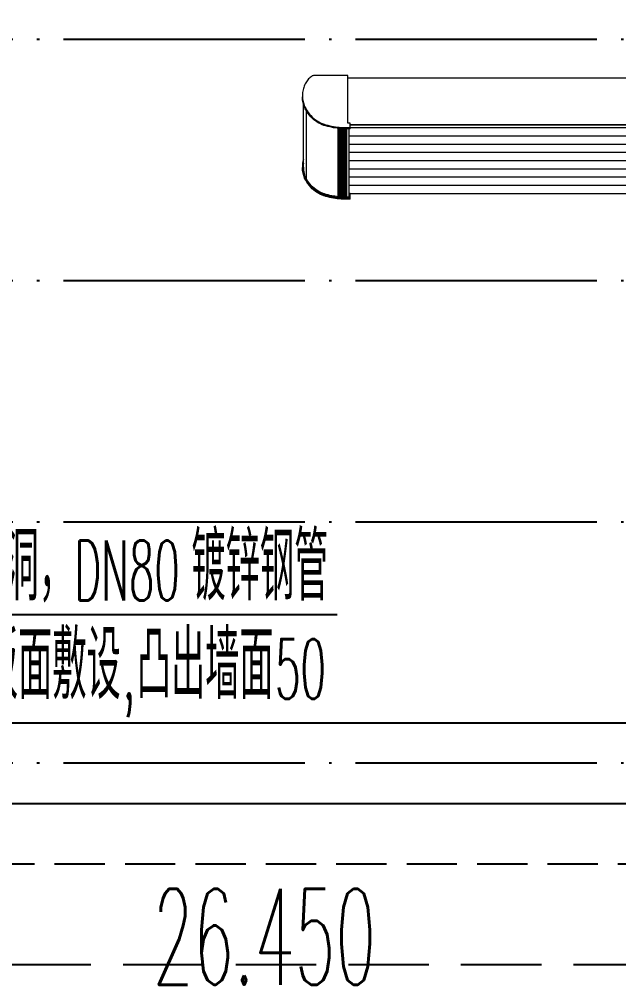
# Model space of a CAD drawing. Extents: x 27938 to 1507990, y 110129 to 923079.
# Drawn here: x 840729 to 842219, y 208857 to 211257 of the extents above; entities that cross this region are included whole.
import ezdxf

# ---------------------------------------------------------------- set-up
doc = ezdxf.new("R2010")
doc.units = 0
doc.header["$LTSCALE"] = 1000
doc.header["$MEASUREMENT"] = 0
for name, pattern in [('#P_--_20B1_001_t3$0$DASH', [0.35, 0.25, -0.1]), ('__DASH', [0.35, 0.25, -0.1]), ('DOTE', [2.42, 2, -0.2, 0.02, -0.2])]:
    doc.linetypes.add(name, pattern=pattern)
for name, color, linetype in [('----建筑底图', 8, 'Continuous'), ('DIM_ELEV', 3, 'Continuous'), ('DIM_LEAD', 3, 'Continuous'), ('DOTE', 1, 'Continuous'), ('ROOF', 4, 'Continuous'), ('看线', 251, 'Continuous')]:
    doc.layers.add(name, color=color, linetype=linetype)
doc.layers.add('平面-空调预留孔', color=173, linetype='Continuous', lineweight=15)
doc.styles.add('_TCH_DIM', font='SIMPLEX.shx', dxfattribs={"width": 0.7, "bigfont": 'GBCBIG.shx'})

# ---------------------------------------------------------------- blocks, each defined once
blk = doc.blocks.new('gdgdgdrgdfsfs')
at = {"layer": '平面-空调预留孔'}
for p, q in [((703030, 763961.6), (701455, 763961.6)), ((703030, 763849.2), (703030, 763967.6)), ((703030, 763967.6), (703111.7, 763967.6)), ((703132.5, 763710.1), (703132.5, 763879)), ((703134.4, 763885.1), (703134.4, 763882.1)), ((703140.2, 763739.3), (703140.2, 763896.4)), ((703023.9, 763845.2), (701461.2, 763845.2)), ((703023.9, 763844.9), (701461.2, 763844.9)), ((703023.9, 763837.8), (701461.2, 763837.8)), ((703023.9, 763834.7), (703023.9, 763849.2)), ((703023.9, 763849.2), (703030, 763849.2)), ((703032.3, 763837.8), (703023.9, 763837.8)), ((703023.9, 763834.7), (703032.3, 763834.7)), ((703026.2, 763664.6), (703026.2, 763834.7)), ((703032.3, 763664.6), (703032.3, 763837.8)), ((703032.7, 763664.6), (703032.7, 763834.7)), ((703035, 763664.6), (703035, 763834.7)), ((703037.3, 763664.7), (703037.3, 763834.8)), ((703039.6, 763664.7), (703039.6, 763834.9)), ((703041.9, 763664.9), (703041.9, 763835)), ((703044.2, 763665), (703044.2, 763835.1)), ((703046.5, 763665.1), (703046.5, 763835.2)), ((703048.8, 763665.3), (703048.8, 763835.4)), ((703051.1, 763665.5), (703051.1, 763835.6)), ((703053.4, 763665.8), (703053.4, 763835.9)), ((703088.6, 763846.3), (703088.6, 763843.2)), ((703026.2, 763817.3), (701458.9, 763817.3)), ((703026.2, 763796.9), (701458.9, 763796.9)), ((703026.2, 763776.4), (701458.9, 763776.4)), ((703026.2, 763756), (701458.9, 763756)), ((703026.2, 763735.5), (701458.9, 763735.5)), ((703026.2, 763715), (701458.9, 763715)), ((703134.4, 763707), (703134.4, 763710)), ((703026.2, 763694.6), (701458.9, 763694.6)), ((703026.2, 763674.1), (701458.9, 763674.1)), ((703023.9, 763659.6), (703023.9, 763674.1)), ((703023.9, 763674.1), (703026.2, 763674.1)), ((703032.3, 763662.7), (703023.9, 763662.7)), ((703025.4, 763672.2), (703025.4, 763664.6)), ((703026.2, 763672.2), (703025.4, 763672.2)), ((703026.2, 763669.7), (703025.4, 763669.7)), ((703025.4, 763664.6), (703032.3, 763664.6)), ((703032.3, 763659.6), (703032.3, 763662.7)), ((703088.6, 763668.1), (703088.6, 763671.2)), ((703023.9, 763659.6), (703032.3, 763659.6))]:
    blk.add_line(p, q, dxfattribs=at)
for points, knots in [([(703111.7, 763967.6), (703112.8, 763967.6), (703114.9, 763967.3), (703118, 763966.3), (703119.9, 763965.1), (703120.9, 763964.4)], [0, 0, 0, 0, 4.088364, 8.168044, 12.231424, 12.231424, 12.231424, 12.231424]), ([(703120.9, 763964.4), (703123.8, 763962.2), (703129.4, 763956.9), (703136, 763946.7), (703140.6, 763934.9), (703142.3, 763924.7), (703142.5, 763918.7), (703142.5, 763917)], [0, 0, 0, 0, 13.236708, 26.367262, 39.40148, 52.370435, 57.391988, 57.391988, 57.391988, 57.391988]), ([(703142.5, 763917), (703142.5, 763914.3), (703142.1, 763907.3), (703139.7, 763896.3), (703136.4, 763888.6), (703134.4, 763885.1)], [0, 0, 0, 0, 7.950473, 20.930505, 33.984373, 33.984373, 33.984373, 33.984373]), ([(703134.4, 763882.1), (703136.4, 763885.6), (703139.7, 763893.2), (703142.1, 763904.3), (703142.5, 763911.3), (703142.5, 763913.9)], [0, 0, 0, 0, 13.053869, 26.0339, 33.984373, 33.984373, 33.984373, 33.984373]), ([(703133.3, 763883.2), (703129.9, 763877.6), (703121.7, 763866.5), (703106.5, 763853.7), (703094.7, 763848.2), (703088.6, 763846.3)], [0, 0, 0, 0, 21.314535, 45.206098, 69.255455, 69.255455, 69.255455, 69.255455]), ([(703089.2, 763843.4), (703095.1, 763845.3), (703106.7, 763850.8), (703122.2, 763863.9), (703130.8, 763875.7), (703134.4, 763882.1)], [0, 0, 0, 0, 23.221194, 47.112756, 70.812357, 70.812357, 70.812357, 70.812357]), ([(703088.6, 763846.3), (703082.5, 763844.4), (703070.1, 763841.2), (703051.3, 763838.4), (703038.6, 763837.8), (703032.3, 763837.8)], [0, 0, 0, 0, 24.22556, 48.472753, 72.728, 72.728, 72.728, 72.728]), ([(703032.3, 763834.7), (703038.6, 763834.7), (703051.3, 763835.3), (703070.1, 763838.2), (703082.5, 763841.3), (703088.6, 763843.2)], [0, 0, 0, 0, 24.256764, 48.502888, 72.728, 72.728, 72.728, 72.728]), ([(703140.2, 763759.4), (703141.3, 763755.4), (703142.3, 763749.5), (703142.5, 763743.6), (703142.5, 763741.9)], [0, 0, 0, 0, 12.807641, 17.829194, 17.829194, 17.829194, 17.829194]), ([(703133.1, 763711.1), (703135.1, 763714.5), (703138.3, 763721.9), (703140.3, 763731.4), (703140.8, 763737), (703140.9, 763738.4)], [0, 0, 0, 0, 12.603735, 25.136179, 29.305258, 29.305258, 29.305258, 29.305258]), ([(703142.5, 763741.9), (703142.5, 763739.2), (703142.1, 763732.3), (703139.7, 763721.2), (703136.4, 763713.6), (703134.4, 763710)], [0, 0, 0, 0, 7.950473, 20.930505, 33.984373, 33.984373, 33.984373, 33.984373]), ([(703134.4, 763707), (703136.4, 763710.5), (703139.7, 763718.1), (703142.1, 763729.2), (703142.5, 763736.2), (703142.5, 763738.8)], [0, 0, 0, 0, 13.053869, 26.0339, 33.984373, 33.984373, 33.984373, 33.984373]), ([(703140.2, 763739.3), (703140.2, 763735.8), (703139.7, 763729.5), (703138.3, 763723.6), (703137.6, 763721)], [0, 0, 0, 0, 10.602023, 18.658548, 18.658548, 18.658548, 18.658548]), ([(703141, 763741.9), (703141, 763743.5), (703140.9, 763746.8), (703140.5, 763750.1), (703140.2, 763751.8)], [0, 0, 0, 0, 4.848396, 9.936354, 9.936354, 9.936354, 9.936354]), ([(703088.2, 763673.1), (703094.2, 763674.9), (703105.8, 763680.3), (703120.7, 763693), (703128.8, 763703.9), (703132.2, 763709.5)], [0, 0, 0, 0, 23.582379, 47.010028, 68.19018, 68.19018, 68.19018, 68.19018]), ([(703133.3, 763708.1), (703129.9, 763702.5), (703121.7, 763691.5), (703106.5, 763678.6), (703094.7, 763673.1), (703088.6, 763671.2)], [0, 0, 0, 0, 21.314535, 45.206098, 69.255455, 69.255455, 69.255455, 69.255455]), ([(703089.2, 763668.3), (703095.1, 763670.2), (703106.7, 763675.7), (703122.2, 763688.8), (703130.8, 763700.6), (703134.4, 763707)], [0, 0, 0, 0, 23.221194, 47.112756, 70.812357, 70.812357, 70.812357, 70.812357]), ([(703088.6, 763671.2), (703082.5, 763669.3), (703070.1, 763666.2), (703051.3, 763663.3), (703038.6, 763662.7), (703032.3, 763662.7)], [0, 0, 0, 0, 24.225112, 48.471236, 72.728, 72.728, 72.728, 72.728]), ([(703032.3, 763659.6), (703038.6, 763659.6), (703051.3, 763660.2), (703070.1, 763663.1), (703082.5, 763666.2), (703088.6, 763668.1)], [0, 0, 0, 0, 24.255247, 48.50244, 72.728, 72.728, 72.728, 72.728]), ([(703053.3, 763665.8), (703058.8, 763666.4), (703070.4, 763668.2), (703081.8, 763671.1), (703087.8, 763672.9)], [0, 0, 0, 0, 21.331569, 44.806099, 44.806099, 44.806099, 44.806099])]:
    blk.add_open_spline(points, degree=3, knots=knots, dxfattribs=at)
for points in [[(703134.4, 763885.1), (703134, 763884.5), (703133.6, 763883.8), (703133.3, 763883.2)], [(703088.6, 763843.2), (703088.8, 763843.3), (703089, 763843.3), (703089.2, 763843.4)], [(703140.2, 763749.2), (703140.6, 763746.8), (703140.8, 763744.4), (703140.9, 763741.9)], [(703140.9, 763738.4), (703140.9, 763739.5), (703141, 763740.7), (703141, 763741.9)], [(703132.2, 763709.5), (703132.5, 763710), (703132.8, 763710.6), (703133.1, 763711.1)], [(703134.4, 763710), (703134, 763709.4), (703133.6, 763708.7), (703133.3, 763708.1)], [(703032.3, 763664.6), (703037, 763664.6), (703041.7, 763664.8), (703046.4, 763665.1)], [(703046.4, 763665.1), (703047.2, 763665.2), (703047.9, 763665.2), (703048.7, 763665.3)], [(703048.7, 763665.3), (703049.5, 763665.4), (703050.2, 763665.4), (703051, 763665.5)], [(703051, 763665.5), (703051, 763665.5), (703051.1, 763665.5), (703051.1, 763665.5)], [(703051.1, 763665.5), (703051.8, 763665.6), (703052.6, 763665.7), (703053.3, 763665.8)], [(703087.8, 763672.9), (703087.9, 763673), (703088.1, 763673), (703088.2, 763673.1)], [(703088.6, 763668.1), (703088.6, 763668.1), (703088.7, 763668.2), (703088.8, 763668.2)], [(703088.8, 763668.2), (703088.9, 763668.2), (703089.1, 763668.3), (703089.2, 763668.3)]]:
    blk.add_open_spline(points, degree=3, dxfattribs=at)
blk = doc.blocks.new('A$C7FBD0C6F')
at = {"layer": 'DIM_LEAD', "color": 8}
blk.add_line((26926.1, -28829.8), (27904.6, -28829.8), dxfattribs=at)
at = {"layer": 'DOTE', "color": 169, "linetype": 'DOTE', "ltscale": 0.3}
for p, q in [((66302.5, -27399.8), (12302.5, -27399.8)), ((66302.5, -27999.8), (12302.5, -27999.8)), ((66302.5, -28599.8), (12302.5, -28599.8)), ((66302.5, -29199.8), (12302.5, -29199.8))]:
    blk.add_line(p, q, dxfattribs=at)
at = {"layer": 'ROOF', "color": 8, "ltscale": 0.8}
for points in [[(24702.5, -18199.8), (24702.5, -16749.8), (28902.5, -16749.8), (28902.5, -18199.8), (28102.5, -18199.8), (28102.5, -20799.5), (30102.3, -20799.5), (30102.3, -20199.8), (34502.5, -20199.8), (34502.5, -22999.8), (36352.5, -22999.8), (36352.5, -27299.7), (29902.4, -27299.9), (29902.4, -29099.8), (23702.5, -29099.8), (23702.5, -27299.9), (17902.5, -27299.7), (17902.5, -22999.8), (19102.5, -22999.8), (19102.5, -20199.8), (20702.5, -20199.8), (20702.5, -22999.8), (25452.5, -22999.8)], [(17702.5, -29299.8), (36752.5, -29299.8), (36752.5, -27299.8), (37052.5, -27299.8)]]:
    blk.add_lwpolyline(points, dxfattribs=at)
at = {"layer": 'ROOF', "color": 8, "linetype": '__DASH', "ltscale": 0.8}
blk.add_lwpolyline([(18902.5, -22399.8), (16452.5, -22399.8), (16452.5, -29699.8), (37152.5, -29699.8), (37152.5, -28499.8), (39302.5, -28499.8)], dxfattribs=at)
at = {"layer": '看线', "color": 8, "linetype": '#P_--_20B1_001_t3$0$DASH', "ltscale": 0.5}
blk.add_lwpolyline([(17702.5, -27149.8), (16702.5, -27149.8), (16702.5, -29449.8), (36902.5, -29449.8), (36902.5, -28249.8), (39302.5, -28249.8)], dxfattribs=at)
at = {"layer": '平面-空调预留孔', "color": 8, "xscale": -1}
blk.add_blockref('gdgdgdrgdfsfs', (730960.9, -791456.9), dxfattribs=at)
at = {"layer": 'DIM_ELEV', "color": 7, "style": '_TCH_DIM', "width": 0.494118}
blk.add_text('26.450', height=238, dxfattribs=at).set_placement((27446.7, -29750.3))
at = {"layer": 'DIM_LEAD', "color": 7, "style": '_TCH_DIM'}
for s, height, width, p in [('过水洞，', 168.79, 0.7, (26908, -28794.8)), ('镀锌钢管', 168.79, 0.7, (27542.5, -28794.8)), ('DN80', 148.75, 0.494118, (27252, -28794.8)), ('贴板面敷设', 168.79, 0.7, (26941.6, -29039.8)), ('凸出墙面', 168.79, 0.7, (27406.6, -29039.8)), ('50', 148.75, 0.494118, (27750.6, -29039.8)), (',', 148.8, 0.494118, (27371.6, -29039.8))]:
    blk.add_text(s, height=height, dxfattribs=dict(at, width=width)).set_placement(p)

msp = doc.modelspace()

# ---------------------------------------------------------------- block references
at = {"layer": '----建筑底图', "ltscale": 0.5}
msp.add_blockref('A$C7FBD0C6F', (813614.1, 238606.8), dxfattribs=at)

doc.saveas('drawing.dxf')
